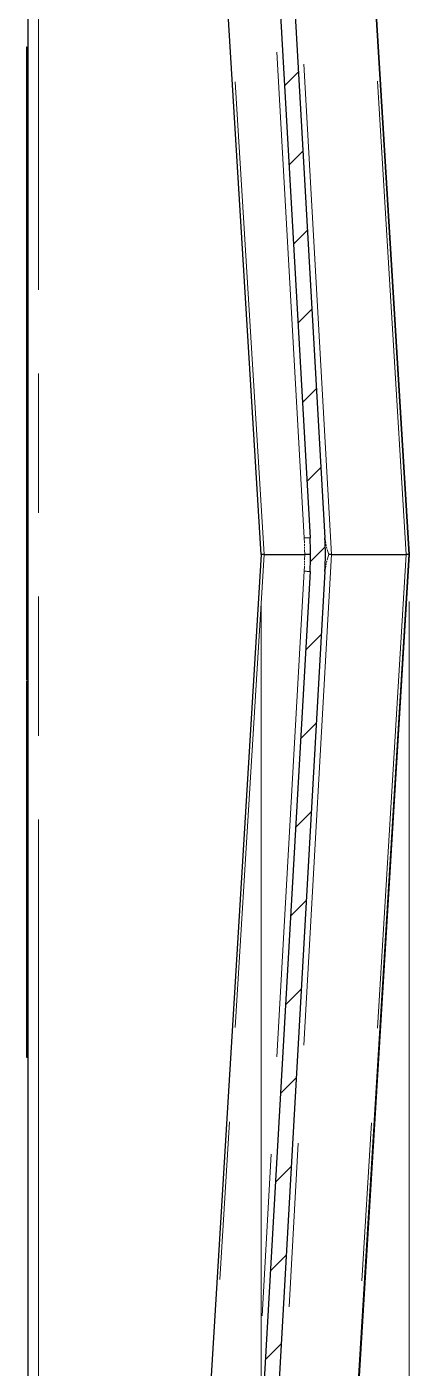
# Model space of a CAD drawing. Header units: millimetres. Extents: x 0 to 1989, y -338 to 950.
# Drawn here: x 1459.6 to 1524.4, y 423.6 to 650.5 of the extents above; entities that cross this region are included whole.
import ezdxf

# ---------------------------------------------------------------- set-up
doc = ezdxf.new("R2010")
doc.units = ezdxf.units.MM
doc.layers.add('DETAIL', color=8, linetype='Continuous')
doc.layers.add('FINE', color=9, linetype='Continuous')

msp = doc.modelspace()

# ---------------------------------------------------------------- linework, layer by layer
at = {"layer": 'DETAIL', "lineweight": 25}
for p, q in [((1488.8, 895.38), (1507.61, 564.04)), ((1491.29, 895.52), (1510.12, 564.04)), ((1499.34, 561.21), (1483.36, 822.35)), ((1524.4, 561.21), (1508.38, 822.97)), ((1508.38, 822.9), (1524.39, 561.21)), ((1459.88, 335.01), (1459.88, 787.4)), ((1459.63, 647.07), (1459.88, 647.05)), ((1459.63, 646.44), (1459.63, 647.07)), ((1459.63, 600.15), (1459.63, 646.44)), ((1459.88, 600.07), (1459.63, 600.09)), ((1459.63, 574.01), (1459.63, 599.1)), ((1459.63, 569.95), (1459.88, 569.96)), ((1459.63, 563.28), (1459.88, 563.3)), ((1499.34, 561.21), (1483.36, 300.06)), ((1499.84, 561.21), (1499.34, 561.21)), ((1499.84, 561.21), (1506.71, 561.21)), ((1524.4, 561.21), (1508.38, 299.44)), ((1508.38, 299.52), (1524.39, 561.21)), ((1511.26, 561.21), (1510.76, 561.21)), ((1511.26, 561.21), (1523.9, 561.21)), ((1524.39, 561.21), (1523.9, 561.21)), ((1524.4, 561.21), (1524.39, 561.21)), ((1507.61, 558.37), (1488.8, 227.03)), ((1510.12, 558.37), (1491.29, 226.89)), ((1459.63, 552.6), (1459.88, 552.62)), ((1459.63, 551.74), (1459.88, 551.75)), ((1459.88, 550.87), (1459.63, 550.86)), ((1459.88, 539.83), (1459.63, 539.88)), ((1459.63, 477.5), (1459.63, 539.23))]:
    msp.add_line(p, q, dxfattribs=at)
for points in [[(1459.63, 599.1), (1459.63, 599.43), (1459.63, 599.72), (1459.63, 599.94), (1459.63, 600.07), (1459.63, 600.09)], [(1459.63, 573.02), (1459.63, 573.09), (1459.63, 573.27), (1459.63, 573.54), (1459.63, 573.85), (1459.63, 574.01)], [(1459.88, 553.46), (1459.63, 553.45), (1459.63, 557.43), (1459.63, 562.18), (1459.63, 566.35), (1459.63, 568.95), (1459.63, 570.8), (1459.63, 572.32), (1459.63, 573.02)], [(1507.69, 561.21), (1507.67, 561.21), (1507.55, 561.21), (1507.33, 561.21), (1507.04, 561.21), (1506.71, 561.21)], [(1459.63, 540.05), (1459.63, 543.82), (1459.63, 550.86), (1459.63, 551.86), (1459.63, 552.66), (1459.63, 553.45)], [(1459.63, 543.13), (1459.75, 543.14), (1459.88, 543.14)], [(1459.63, 539.23), (1459.63, 539.53), (1459.63, 539.74), (1459.63, 539.86)], [(1459.88, 476.17), (1459.63, 476.14), (1459.63, 476.57), (1459.63, 477.5)]]:
    msp.add_lwpolyline(points, dxfattribs=at)
for points in [[(1507.61, 558.37, 0.028371), (1507.61, 564.04)], [(1510.12, 558.37, 0.028314), (1510.12, 564.04)]]:
    msp.add_lwpolyline(points, format="xyb", dxfattribs=at)
at = {"layer": 'FINE', "lineweight": 9}
for p, q in [((1461.6, 747.46), (1461.6, 606)), ((1459.71, 646.43), (1459.63, 646.44)), ((1459.75, 646.43), (1459.72, 646.43)), ((1459.79, 646.42), (1459.76, 646.42)), ((1459.88, 646.41), (1459.8, 646.42)), ((1506.63, 564.02), (1501.97, 646.16)), ((1503.27, 640.47), (1505.64, 642.84)), ((1506.55, 644.17), (1511.26, 561.21)), ((1494.94, 641.15), (1499.84, 561.21)), ((1523.9, 561.21), (1519, 641.3)), ((1524.4, 561.21), (1519.49, 641.34)), ((1504.03, 627.09), (1506.4, 629.45)), ((1504.79, 613.7), (1507.16, 616.07)), ((1505.55, 600.32), (1507.92, 602.69)), ((1459.71, 599.09), (1459.63, 599.1)), ((1459.75, 599.08), (1459.72, 599.09)), ((1459.79, 599.08), (1459.76, 599.08)), ((1459.88, 599.07), (1459.8, 599.08)), ((1461.6, 591.86), (1461.6, 568.28)), ((1506.31, 586.94), (1508.68, 589.31)), ((1459.63, 574.01), (1459.71, 574.02)), ((1459.72, 574.02), (1459.75, 574.02)), ((1459.76, 574.02), (1459.79, 574.02)), ((1459.8, 574.02), (1459.88, 574.03)), ((1507.07, 573.56), (1509.44, 575.93)), ((1459.71, 573.02), (1459.63, 573.02)), ((1459.75, 573.03), (1459.72, 573.02)), ((1459.79, 573.03), (1459.76, 573.03)), ((1459.88, 573.04), (1459.8, 573.03)), ((1506.63, 564.02), (1506.93, 564.03)), ((1506.65, 563.16), (1506.63, 564.02)), ((1506.67, 562.7), (1506.66, 562.99)), ((1506.99, 564.04), (1507.09, 564.04)), ((1507.15, 564.04), (1507.25, 564.05)), ((1510.12, 564.04), (1510.26, 563.16)), ((1494.94, 481.26), (1499.84, 561.21)), ((1506.55, 478.25), (1511.26, 561.21)), ((1506.68, 562.24), (1506.67, 562.53)), ((1506.71, 561.21), (1506.69, 562.07)), ((1506.69, 560.35), (1506.71, 561.21)), ((1507.68, 560.02), (1510.18, 562.52)), ((1510.4, 562.52), (1510.47, 562.24)), ((1510.52, 562.07), (1510.76, 561.21)), ((1510.76, 561.21), (1510.52, 560.35)), ((1523.9, 561.21), (1519, 481.11)), ((1506.63, 558.39), (1501.97, 476.25)), ((1506.63, 558.39), (1506.65, 559.25)), ((1506.93, 558.38), (1506.63, 558.39)), ((1506.66, 559.43), (1506.67, 559.71)), ((1506.67, 559.89), (1506.68, 560.17)), ((1507.09, 558.37), (1506.99, 558.38)), ((1507.25, 558.37), (1507.15, 558.37)), ((1510.26, 559.25), (1510.12, 558.37)), ((1510.47, 560.18), (1510.4, 559.89)), ((1461.6, 554.13), (1461.6, 530.56)), ((1499.35, 553.27), (1499.35, 70.13)), ((1524.4, 553.27), (1524.4, 70.13)), ((1506.86, 545.06), (1509.51, 547.71)), ((1459.71, 539.22), (1459.63, 539.23)), ((1459.75, 539.21), (1459.72, 539.22)), ((1459.79, 539.2), (1459.76, 539.21)), ((1459.88, 539.19), (1459.8, 539.2)), ((1506, 530.06), (1508.66, 532.72)), ((1505.15, 515.07), (1507.81, 517.72)), ((1461.6, 516.41), (1461.6, 374.95)), ((1504.3, 500.08), (1506.96, 502.73)), ((1503.45, 485.08), (1506.1, 487.74)), ((1459.63, 477.5), (1459.71, 477.5)), ((1459.72, 477.51), (1459.75, 477.51)), ((1459.76, 477.51), (1459.79, 477.51)), ((1459.8, 477.51), (1459.88, 477.52)), ((1502.6, 470.09), (1505.25, 472.74)), ((1492.33, 438.62), (1493.96, 465.27)), ((1518.02, 465.09), (1516.38, 438.39)), ((1504.04, 434), (1505.61, 461.66)), ((1501.03, 459.83), (1499.48, 432.45)), ((1501.75, 455.1), (1504.4, 457.75)), ((1500.9, 440.1), (1503.55, 442.76)), ((1500.04, 425.11), (1502.7, 427.76))]:
    msp.add_line(p, q, dxfattribs=at)
for points in [[(1507.31, 564.05), (1507.32, 564.05), (1507.61, 564.04)], [(1510.29, 562.99), (1510.31, 562.83), (1510.35, 562.7)], [(1507.61, 558.37), (1507.32, 558.36), (1507.31, 558.36)], [(1510.35, 559.72), (1510.31, 559.58), (1510.29, 559.43)]]:
    msp.add_lwpolyline(points, dxfattribs=at)

doc.saveas('drawing.dxf')
